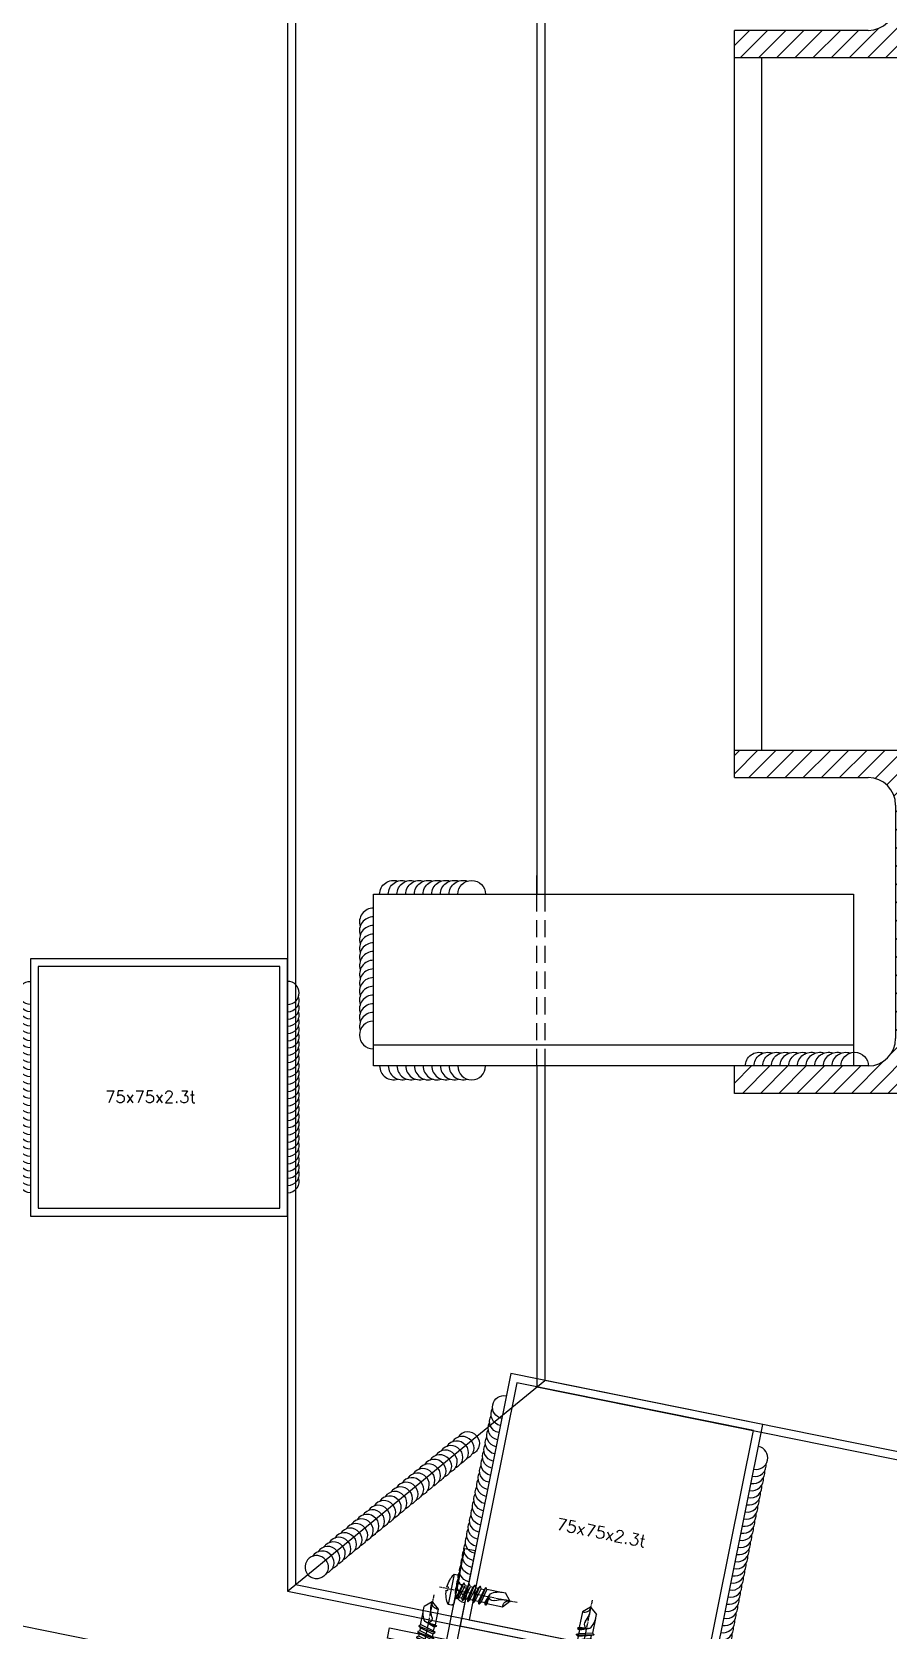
# Model space of a CAD drawing. Extents: x -3378 to 102197, y -3799 to 48702.
# Drawn here: x 83799.7 to 84049.3, y 32567.1 to 33032.6 of the extents above; entities that cross this region are included whole.
import ezdxf

# ---------------------------------------------------------------- set-up
doc = ezdxf.new("R2010")
doc.units = 0
doc.linetypes.add('CENTER', pattern=[2, 1.25, -0.25, 0.25, -0.25])
doc.linetypes.add('HIDDEN', pattern=[0.375, 0.25, -0.125])
for name, color, linetype in [('24WELD', 55, 'Continuous'), ('ARR', 6, 'Continuous'), ('BCM-SIL', 8, 'Continuous'), ('GM_SECT_15', 15, 'Continuous'), ('視覺模型鋁擠型暫替', 4, 'Continuous'), ('金屬面材 METAL PANEL', 2, 'Continuous'), ('隱藏線 HIDDEN', 8, 'HIDDEN')]:
    doc.layers.add(name, color=color, linetype=linetype)
doc.layers.add('不顯示', color=254, linetype='Continuous', plot=False)
doc.styles.add('DIM', font='simplex.shx', dxfattribs={"bigfont": 'chineset.shx'})

# ---------------------------------------------------------------- blocks, each defined once
blk = doc.blocks.new('H-100x100x6x8')
at = {"layer": '視覺模型鋁擠型暫替', "linetype": 'Continuous'}
h = blk.add_hatch(dxfattribs=at)
h.set_pattern_fill('ANSI31', color=1, scale=30)
h.set_pattern_definition([(45, (-90912.223, -1005445.726), (-2.65165043, 2.65165043), [])])
edge = h.paths.add_edge_path()
edge.add_line((61, -8), (100, -8))
edge.add_line((100, -8), (100, 0))
edge.add_line((100, 0), (0, 0))
edge.add_line((0, 0), (0, -8))
edge.add_line((0, -8), (39, -8))
edge.add_arc((39, -16), 8, 0, 90, ccw=False)
edge.add_line((47, -16), (47, -84))
edge.add_arc((39, -84), 8, -90, 0, ccw=False)
edge.add_line((39, -92), (0, -92))
edge.add_line((0, -92), (0, -100))
edge.add_line((0, -100), (100, -100))
edge.add_line((100, -100), (100, -92))
edge.add_line((100, -92), (61, -92))
edge.add_arc((61, -84), 8, 180, 270, ccw=False)
edge.add_line((53, -84), (53, -16))
edge.add_arc((61, -16), 8, 90, 180, ccw=False)
h.paths.add_polyline_path([(51.93, -76.8), (51.93, -70.8)], flags=16)
h.paths.add_polyline_path([(93.05, -6), (93.05, -2)], flags=16)
h.paths.add_polyline_path([(93.05, -98), (93.05, -94)], flags=16)
h.paths.add_polyline_path([(75.39, -100.55), (75.39, -93.05)])
for p, q in [((0, 0), (100, 0)), ((0, -8), (0, 0)), ((100, 0), (100, -8)), ((0, -8), (39, -8)), ((61, -8), (100, -8)), ((47, -16), (47, -84)), ((53, -16), (53, -84)), ((0, -100), (0, -92)), ((39, -92), (0, -92)), ((100, -92), (61, -92)), ((100, -92), (100, -100)), ((100, -100), (0, -100))]:
    blk.add_line(p, q, dxfattribs=at)
for centre, start, end in [((39, -16), 0, 90), ((61, -16), 90, 180), ((39, -84), 270, 0), ((61, -84), 180, 270)]:
    blk.add_arc(centre, 8, start, end, dxfattribs=at)
blk = doc.blocks.new('*U626')
for centre, end in [((4, -0.13), 178.1431), ((6.5, -0.21), 106.3529), ((9, -0.29), 106.3529), ((11.49, -0.37), 106.3529), ((13.99, -0.45), 106.3529), ((16.49, -0.53), 106.3529), ((18.99, -0.62), 106.3529), ((21.49, -0.7), 106.3529), ((23.99, -0.78), 106.3529), ((26.49, -0.86), 106.3529), ((28.98, -0.94), 106.3529), ((31.48, -1.02), 106.3529)]:
    blk.add_arc(centre, 4, 358.1431, end)
blk = doc.blocks.new('*U630')
for centre, end in [((4, -0.13), 178.1431), ((6.5, -0.21), 106.3529), ((9, -0.29), 106.3529), ((11.49, -0.37), 106.3529), ((13.99, -0.45), 106.3529), ((16.49, -0.53), 106.3529), ((18.99, -0.62), 106.3529), ((21.49, -0.7), 106.3529), ((23.99, -0.78), 106.3529), ((26.49, -0.86), 106.3529)]:
    blk.add_arc(centre, 4, 358.1431, end)
blk = doc.blocks.new('*U631')
for centre, end in [((4, -0.13), 178.1431), ((6.5, -0.21), 106.3529), ((9, -0.29), 106.3529), ((11.49, -0.37), 106.3529), ((13.99, -0.45), 106.3529), ((16.49, -0.53), 106.3529), ((18.99, -0.62), 106.3529), ((21.49, -0.7), 106.3529), ((23.99, -0.78), 106.3529), ((26.49, -0.86), 106.3529)]:
    blk.add_arc(centre, 4, 358.1431, end)
blk = doc.blocks.new('*U632')
for centre, end in [((4, -0.13), 178.1431), ((6.5, -0.21), 106.3529), ((9, -0.29), 106.3529), ((11.49, -0.37), 106.3529), ((13.99, -0.45), 106.3529), ((16.49, -0.53), 106.3529), ((18.99, -0.62), 106.3529), ((21.49, -0.7), 106.3529), ((23.99, -0.78), 106.3529), ((26.49, -0.86), 106.3529), ((28.98, -0.94), 106.3529), ((31.48, -1.02), 106.3529), ((33.98, -1.1), 106.3529), ((36.48, -1.18), 106.3529)]:
    blk.add_arc(centre, 4, 358.1431, end)
blk = doc.blocks.new('M5x16圓頭自攻')
at = {"layer": 'ARR', "color": 0, "linetype": 'CENTER', "ltscale": 0.87}
blk.add_line((18, 0), (-5.1, 0), dxfattribs=at)
at = {"layer": 'ARR', "color": 0, "linetype": 'ByBlock', "ltscale": 0.3}
for p, q in [((-1.61, -4.5), (-1.61, 4.5)), ((0.5, 2.24), (1.14, 1.9)), ((0.72, 2.13), (1.65, -2.5)), ((1.89, 1.9), (1.14, 1.9)), ((2.24, 2.5), (3.24, -2.5)), ((3.48, 1.9), (2.73, 1.9)), ((3.83, 2.5), (4.83, -2.5)), ((5.07, 1.9), (4.32, 1.9)), ((5.42, 2.5), (6.42, -2.5)), ((6.81, 1.9), (5.91, 1.9)), ((7.16, 2.5), (8.16, -2.5)), ((8.4, 1.9), (7.65, 1.9)), ((8.73, 1.9), (7.98, 1.9)), ((9.08, 2.5), (9.7, -0.6)), ((14.12, 2.1), (9.46, 2.1)), ((15.83, 0.06), (14.12, 2.1)), ((15.83, 0.06), (15.95, 0.06)), ((16, -0.01), (16, 0.01)), ((2.14, -1.9), (2.89, -1.9)), ((3.73, -1.9), (4.48, -1.9)), ((5.32, -1.9), (6.07, -1.9)), ((6.91, -1.9), (7.81, -1.9)), ((8.54, -2.1), (12.91, -2.1)), ((15.83, -0.06), (14.12, -2.1)), ((15.83, -0.06), (15.95, -0.06))]:
    blk.add_line(p, q, dxfattribs=at)
blk.add_lwpolyline([(-2.98, -0.5, 0.134476), (-1.61, -4.5), (-0.58, -4.5, 0.198912), (-0.44, -4.44), (-0.06, -4.06, 0.198912), (0, -3.92), (0, 3.92, 0.198912), (-0.06, 4.06), (-0.44, 4.44, 0.198912), (-0.58, 4.5), (-1.61, 4.5, 0.134562), (-2.98, 0.5), (-2.48, 0.5), (-2.48, -0.5), (-2.98, -0.5)], format="xyb", dxfattribs=at)
blk.add_lwpolyline([(1.14, 1.9), (2.14, -1.9), (1.8, -2.5), (1.65, -2.5), (1.3, -1.9), (0.3, 1.9), (0.5, 2.24)], dxfattribs=at)
for points in [[(3.24, -2.5), (2.89, -1.9), (1.89, 1.9), (2.24, 2.5), (2.39, 2.5), (2.73, 1.9), (3.73, -1.9), (3.39, -2.5)], [(4.83, -2.5), (4.48, -1.9), (3.48, 1.9), (3.83, 2.5), (3.98, 2.5), (4.32, 1.9), (5.32, -1.9), (4.98, -2.5)], [(6.42, -2.5), (6.07, -1.9), (5.07, 1.9), (5.42, 2.5), (5.57, 2.5), (5.91, 1.9), (6.91, -1.9), (6.57, -2.5)], [(8.16, -2.5), (7.81, -1.9), (6.81, 1.9), (7.16, 2.5), (7.31, 2.5), (7.65, 1.9), (8.65, -1.9), (8.31, -2.5)], [(9.08, 2.5), (8.73, 1.9), (9.7, -0.6), (9.46, 2.1), (9.23, 2.5)]]:
    blk.add_lwpolyline(points, close=True, dxfattribs=at)
for centre, radius, start, end in [((0.67, 3.07), 0.874, 220.3388, 257.7802), ((10.86, -0.29), 1.2, 56.152, 236.152), ((14.85, 6.88), 7.01, 241.6458, 278.008), ((15.9, 1.75), 1.82, 168.8617, 267.6865), ((15.95, 0.01), 0.05, 0, 90), ((1.17, -3.34), 1.44, 84.7312, 144.22), ((13.52, 4.88), 7.01, 241.6458, 274.9541), ((15.95, -0.01), 0.05, 270, 0)]:
    blk.add_arc(centre, radius, start, end, dxfattribs=at)
blk = doc.blocks.new('*U255')
blk.add_blockref('M5x16圓頭自攻', (0, 0))
blk = doc.blocks.new('*U462')
for centre, end in [((-68.96, 2.24), 286.3529), ((-66.47, 2.15), 286.3529), ((-63.97, 2.07), 286.3529), ((-61.47, 1.99), 286.3529), ((-58.97, 1.91), 286.3529), ((-56.47, 1.83), 286.3529), ((-53.97, 1.75), 286.3529), ((-51.47, 1.67), 286.3529), ((-48.97, 1.59), 286.3529), ((-46.48, 1.51), 286.3529), ((-43.98, 1.43), 286.3529), ((-41.48, 1.34), 286.3529), ((-38.98, 1.26), 286.3529), ((-36.48, 1.18), 286.3529), ((-33.98, 1.1), 286.3529), ((-31.48, 1.02), 286.3529), ((-28.98, 0.94), 286.3529), ((-26.49, 0.86), 286.3529), ((-23.99, 0.78), 286.3529), ((-21.49, 0.7), 286.3529), ((-18.99, 0.62), 286.3529), ((-16.49, 0.53), 286.3529), ((-13.99, 0.45), 286.3529), ((-11.49, 0.37), 286.3529), ((-9, 0.29), 286.3529), ((-6.5, 0.21), 286.3529), ((-4, 0.13), 358.1431)]:
    blk.add_arc(centre, 4, 178.1431, end)
blk = doc.blocks.new('75x75x2.3t')
at = {"layer": 'GM_SECT_15'}
for points in [[(0, -75), (75, -75), (75, 0), (0, 0)], [(2.3, -72.7), (72.7, -72.7), (72.7, -2.3), (2.3, -2.3)]]:
    blk.add_lwpolyline(points, close=True, dxfattribs=at)
at = {"layer": '不顯示', "linetype": 'Continuous', "insert": (21.79, -38.48), "char_height": 3.5, "attachment_point": 1, "style": 'DIM'}
blk.add_mtext_dynamic_manual_height_columns('75x75x2.3t', width=3.4858, gutter_width=17.5, heights=[0], dxfattribs=at)
blk = doc.blocks.new('*U473')
for centre, end in [((-68.96, 2.24), 286.3529), ((-66.47, 2.15), 286.3529), ((-63.97, 2.07), 286.3529), ((-61.47, 1.99), 286.3529), ((-58.97, 1.91), 286.3529), ((-56.47, 1.83), 286.3529), ((-53.97, 1.75), 286.3529), ((-51.47, 1.67), 286.3529), ((-48.97, 1.59), 286.3529), ((-46.48, 1.51), 286.3529), ((-43.98, 1.43), 286.3529), ((-41.48, 1.34), 286.3529), ((-38.98, 1.26), 286.3529), ((-36.48, 1.18), 286.3529), ((-33.98, 1.1), 286.3529), ((-31.48, 1.02), 286.3529), ((-28.98, 0.94), 286.3529), ((-26.49, 0.86), 286.3529), ((-23.99, 0.78), 286.3529), ((-21.49, 0.7), 286.3529), ((-18.99, 0.62), 286.3529), ((-16.49, 0.53), 286.3529), ((-13.99, 0.45), 286.3529), ((-11.49, 0.37), 286.3529), ((-9, 0.29), 286.3529), ((-6.5, 0.21), 286.3529), ((-4, 0.13), 358.1431)]:
    blk.add_arc(centre, 4, 178.1431, end)
blk = doc.blocks.new('*U474')
for centre, end in [((-63.45, 32.96), 260.7588), ((-61.23, 31.81), 260.7588), ((-59.01, 30.66), 260.7588), ((-56.79, 29.5), 260.7588), ((-54.58, 28.35), 260.7588), ((-52.36, 27.2), 260.7588), ((-50.14, 26.05), 260.7588), ((-47.92, 24.89), 260.7588), ((-45.7, 23.74), 260.7588), ((-43.48, 22.59), 260.7588), ((-41.26, 21.44), 260.7588), ((-39.05, 20.28), 260.7588), ((-36.83, 19.13), 260.7588), ((-34.61, 17.98), 260.7588), ((-32.39, 16.83), 260.7588), ((-30.17, 15.67), 260.7588), ((-27.95, 14.52), 260.7588), ((-25.73, 13.37), 260.7588), ((-23.52, 12.22), 260.7588), ((-21.3, 11.06), 260.7588), ((-19.08, 9.91), 260.7588), ((-16.86, 8.76), 260.7588), ((-14.64, 7.61), 260.7588), ((-12.42, 6.45), 260.7588), ((-10.21, 5.3), 260.7588), ((-7.99, 4.15), 260.7588), ((-5.77, 3), 260.7588), ((-3.55, 1.84), 332.549)]:
    blk.add_arc(centre, 4, 152.549, end)
blk = doc.blocks.new('*U475')
for centre, end in [((-63.45, 32.96), 260.7588), ((-61.23, 31.81), 260.7588), ((-59.01, 30.66), 260.7588), ((-56.79, 29.5), 260.7588), ((-54.58, 28.35), 260.7588), ((-52.36, 27.2), 260.7588), ((-50.14, 26.05), 260.7588), ((-47.92, 24.89), 260.7588), ((-45.7, 23.74), 260.7588), ((-43.48, 22.59), 260.7588), ((-41.26, 21.44), 260.7588), ((-39.05, 20.28), 260.7588), ((-36.83, 19.13), 260.7588), ((-34.61, 17.98), 260.7588), ((-32.39, 16.83), 260.7588), ((-30.17, 15.67), 260.7588), ((-27.95, 14.52), 260.7588), ((-25.73, 13.37), 260.7588), ((-23.52, 12.22), 260.7588), ((-21.3, 11.06), 260.7588), ((-19.08, 9.91), 260.7588), ((-16.86, 8.76), 260.7588), ((-14.64, 7.61), 260.7588), ((-12.42, 6.45), 260.7588), ((-10.21, 5.3), 260.7588), ((-7.99, 4.15), 260.7588), ((-5.77, 3), 260.7588), ((-3.55, 1.84), 332.549)]:
    blk.add_arc(centre, 4, 152.549, end)
blk = doc.blocks.new('*U481')
for centre, end in [((-68.96, 2.24), 286.3529), ((-66.47, 2.15), 286.3529), ((-63.97, 2.07), 286.3529), ((-61.47, 1.99), 286.3529), ((-58.97, 1.91), 286.3529), ((-56.47, 1.83), 286.3529), ((-53.97, 1.75), 286.3529), ((-51.47, 1.67), 286.3529), ((-48.97, 1.59), 286.3529), ((-46.48, 1.51), 286.3529), ((-43.98, 1.43), 286.3529), ((-41.48, 1.34), 286.3529), ((-38.98, 1.26), 286.3529), ((-36.48, 1.18), 286.3529), ((-33.98, 1.1), 286.3529), ((-31.48, 1.02), 286.3529), ((-28.98, 0.94), 286.3529), ((-26.49, 0.86), 286.3529), ((-23.99, 0.78), 286.3529), ((-21.49, 0.7), 286.3529), ((-18.99, 0.62), 286.3529), ((-16.49, 0.53), 286.3529), ((-13.99, 0.45), 286.3529), ((-11.49, 0.37), 286.3529), ((-9, 0.29), 286.3529), ((-6.5, 0.21), 286.3529), ((-4, 0.13), 358.1431)]:
    blk.add_arc(centre, 4, 178.1431, end)
blk = doc.blocks.new('*U482')
for centre, end in [((-68.96, 2.24), 286.3529), ((-66.47, 2.15), 286.3529), ((-63.97, 2.07), 286.3529), ((-61.47, 1.99), 286.3529), ((-58.97, 1.91), 286.3529), ((-56.47, 1.83), 286.3529), ((-53.97, 1.75), 286.3529), ((-51.47, 1.67), 286.3529), ((-48.97, 1.59), 286.3529), ((-46.48, 1.51), 286.3529), ((-43.98, 1.43), 286.3529), ((-41.48, 1.34), 286.3529), ((-38.98, 1.26), 286.3529), ((-36.48, 1.18), 286.3529), ((-33.98, 1.1), 286.3529), ((-31.48, 1.02), 286.3529), ((-28.98, 0.94), 286.3529), ((-26.49, 0.86), 286.3529), ((-23.99, 0.78), 286.3529), ((-21.49, 0.7), 286.3529), ((-18.99, 0.62), 286.3529), ((-16.49, 0.53), 286.3529), ((-13.99, 0.45), 286.3529), ((-11.49, 0.37), 286.3529), ((-9, 0.29), 286.3529), ((-6.5, 0.21), 286.3529), ((-4, 0.13), 358.1431)]:
    blk.add_arc(centre, 4, 178.1431, end)

msp = doc.modelspace()

# ---------------------------------------------------------------- linework, layer by layer
at = {"layer": 'GM_SECT_15'}
for p, q in [((83874.247, 33197.577), (83874.247, 32687.649)), ((83874.247, 33197.577), (83874.247, 32614.35)), ((83874.247, 33197.576), (83874.247, 32578.451, 0)), ((83876.547, 33197.576), (83876.547, 32580.334)), ((83946.947, 33136.085), (83946.95, 32781.429)), ((83949.247, 33136.085), (83949.25, 32781.429)), ((83946.948, 32781.429), (83946.948, 32786.938, 0)), ((83946.95, 32731.429), (83946.946, 32637.95, 0)), ((83949.249, 32731.429), (83949.245, 32639.832, 0)), ((83874.247, 32578.451), (83949.224, 32639.815)), ((83946.946, 32637.95, 0), (84538.977, 32518.516)), ((83949.245, 32639.832), (84538.977, 32520.862)), ((83876.547, 32580.334), (85653.083, 32221.942)), ((83874.247, 32578.451), (85652.628, 32219.688))]:
    msp.add_line(p, q, dxfattribs=at)
for points in [[(84039.248, 32781.429), (84039.248, 32731.429), (83899.248, 32731.429), (83899.248, 32781.429)], [(84039.248, 32781.429), (84039.248, 32737.429), (83899.248, 32737.429), (83899.248, 32781.429)]]:
    msp.add_lwpolyline(points, close=True, dxfattribs=at)
at = {"layer": '視覺模型鋁擠型暫替', "linetype": 'Continuous'}
for p, q in [((84004.506, 32823.429), (84004.506, 33025.076)), ((84012.506, 32823.429), (84012.506, 33025.076))]:
    msp.add_line(p, q, dxfattribs=at)
at = {"layer": '金屬面材 METAL PANEL'}
msp.add_line((83713.669, 32585.082), (83901.88, 32547.127), dxfattribs=at)
msp.add_lwpolyline([(83903.983, 32567.698), (83920.655, 32564.377), (83925.956, 32590.851), (83928.899, 32590.265), (83923.597, 32563.791, -0.4142136), (83920.069, 32561.435), (83903.397, 32564.756)], format="xyb", close=True, dxfattribs=at)
at = {"layer": '隱藏線 HIDDEN', "linetype": 'HIDDEN', "ltscale": 20}
for p, q in [((83946.949, 32731.429), (83946.948, 32781.429)), ((83949.249, 32781.429), (83949.249, 32731.429))]:
    msp.add_line(p, q, dxfattribs=at)

# ---------------------------------------------------------------- block references
at = {"layer": '24WELD'}
for name, p, xscale, yscale, zscale, rotation in [('*U631', (83931.948, 32781.429), -1.012500000000001, 1.012500000000001, 1.012500000000001, 358.1430628016457), ('*U632', (83899.248, 32736.392), 1.012499999999996, 1.012499999999996, 1.012499999999996, 91.85693719835433), ('*U462', (83799.247, 32756.069), -0.8437500000000008, 0.8437500000000008, 0.8437500000000008, 268.1430628016458), ('*U473', (83874.248, 32756.069), 0.8437500000000008, 0.8437500000000008, 0.8437500000000008, 91.85693719835425), ('*U626', (84043.63, 32731.348), -1.012500000000001, 1.012500000000001, 1.012500000000001, 358.1430628016457), ('*U630', (83931.948, 32731.429), 1.012500000000001, 1.012500000000001, 1.012500000000001, 181.8569371983544), ('*U475', (83880.077, 32583.258), 0.8437500000000008, 0.8437500000000008, 0.8437500000000008, 246.7367300741033), ('*U481', (83938, 32635.35), -0.8437500000000008, 0.8437500000000008, 0.8437500000000008, 256.7664730757547), ('*U474', (83880.077, 32583.258), -0.8437500000000006, 0.8437500000000009, 0.8437500000000008, 11.83464285381145), ('*U482', (84011.526, 32620.556), 0.8437500000000009, 0.8437500000000009, 0.8437500000000009, 80.48111776348979)]:
    msp.add_blockref(name, p, dxfattribs=dict(at, xscale=xscale, yscale=yscale, zscale=zscale, rotation=rotation))
at = {"layer": 'BCM-SIL', "xscale": -1}
for p, rotation in [((83923.502, 32578.595), 168.7355407553421), ((83913.356, 32559.719), 258.7355407553421)]:
    msp.add_blockref('*U255', p, dxfattribs=dict(at, rotation=rotation))
at = {"layer": 'BCM-SIL', "rotation": 78.60056051278562}
msp.add_blockref('*U255', (83959.463, 32558.179), dxfattribs=at)
at = {"layer": 'GM_SECT_15'}
for p, rotation in [((83799.247, 32762.649), 359.9999972778685), ((83939.297, 32641.8), 348.6237926975384)]:
    msp.add_blockref('75x75x2.3t', p, dxfattribs=dict(at, rotation=rotation))
at = {"layer": '視覺模型鋁擠型暫替', "linetype": 'Continuous'}
for p in [(84004.506, 33125.076), (84004.506, 32823.429)]:
    msp.add_blockref('H-100x100x6x8', p, dxfattribs=at)

doc.saveas('drawing.dxf')
